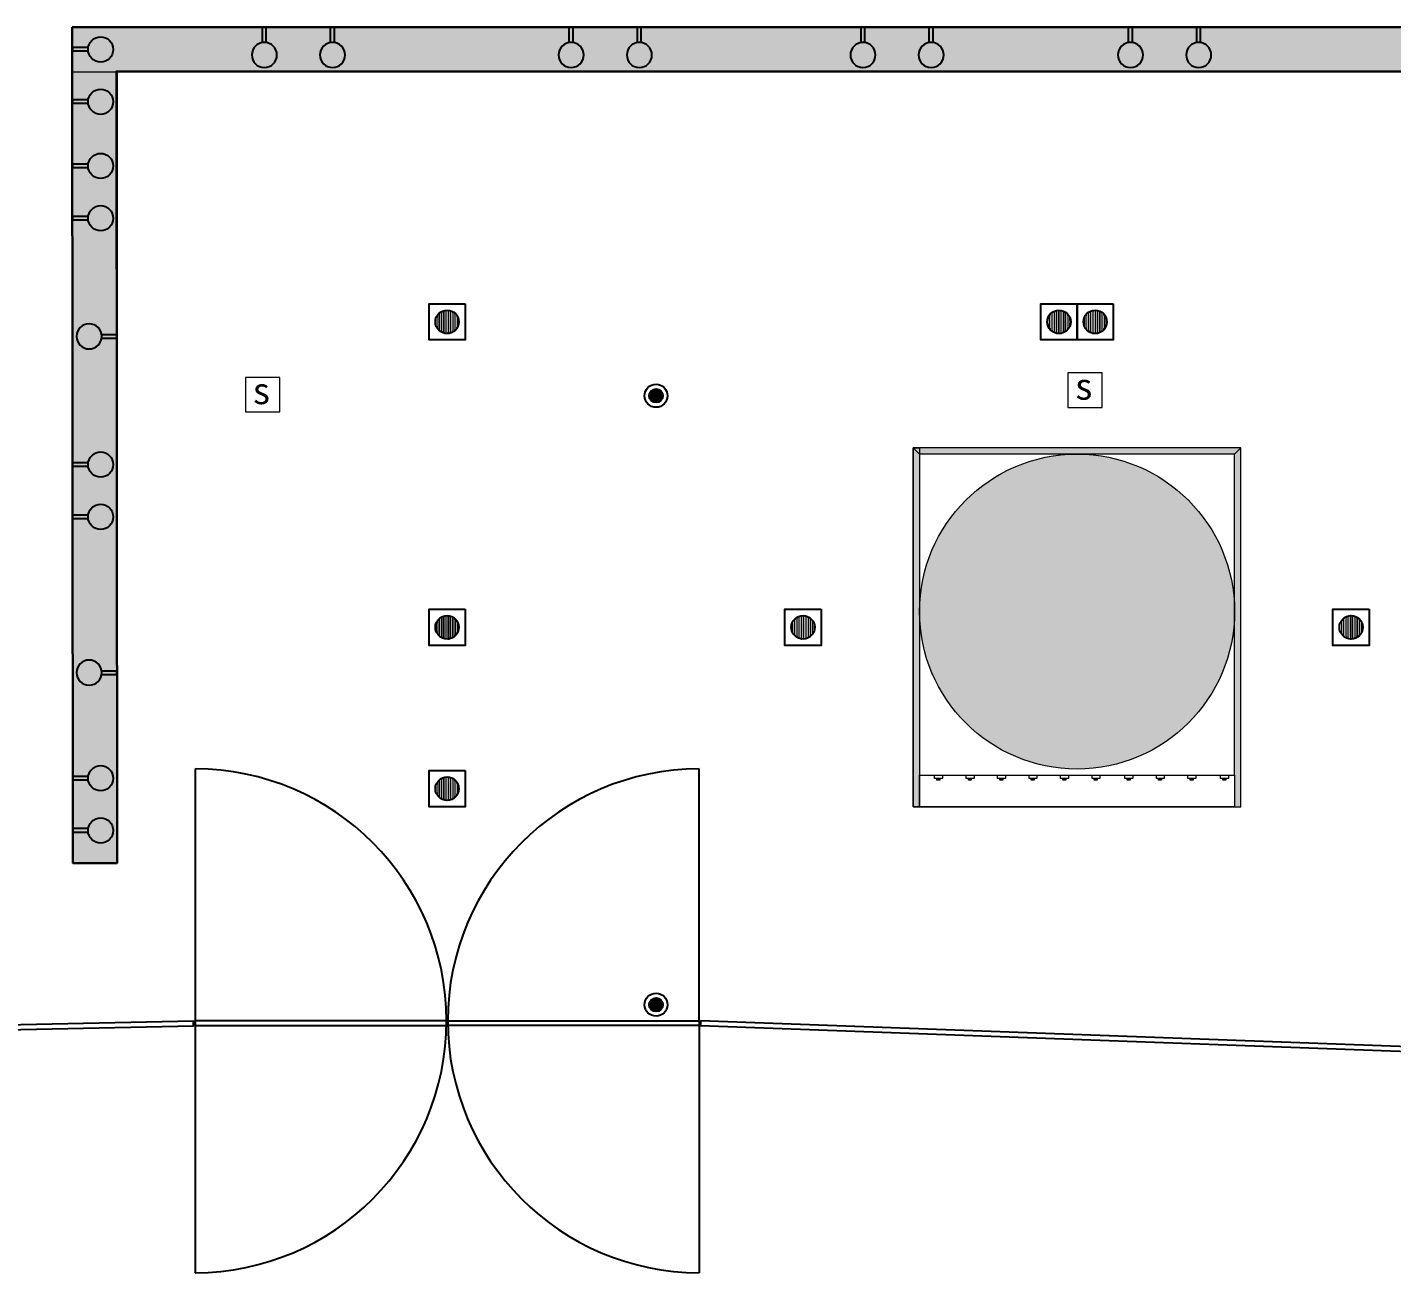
# Model space of a CAD drawing. Header units: millimetres. Extents: x 346472 to 732256, y -34068 to -15883.
# Drawn here: x 662119 to 666451, y -28971 to -25016 of the extents above; entities that cross this region are included whole.
import ezdxf

# ---------------------------------------------------------------- set-up
doc = ezdxf.new("R2010")
doc.units = ezdxf.units.MM
doc.header["$LTSCALE"] = 7
doc.layers.get('0').update_dxf_attribs({"lineweight": 0})
for name, color, linetype in [('1', 1, 'Continuous'), ('1建筑平面', 7, 'Continuous'), ('LD_light', 253, 'Continuous'), ('walls', 7, 'Continuous'), ('消防', 5, 'Continuous')]:
    doc.layers.add(name, color=color, linetype=linetype)
for name, color, linetype, lineweight in [('LIGHTING LAY OUT', 1, 'Continuous', 18), ('QUOTE', 251, 'Continuous', 5), ('文字', 6, 'Continuous', 5)]:
    doc.layers.add(name, color=color, linetype=linetype, lineweight=lineweight)
doc.styles.add('图签-仿宋', font='')
doc.styles.get('图签-仿宋').set_extended_font_data('FangSong_GB2312')

# ---------------------------------------------------------------- blocks, each defined once
blk = doc.blocks.new('Single Rec_1')
at = {"layer": 'LD_light'}
h = blk.add_hatch(dxfattribs=at)
h.set_pattern_fill('DOTS', color=1, scale=10, style=0)
h.set_pattern_definition([(0, (-51.6286, 0), (0.3125, 0.625), [0, -0.625])])
h.paths.add_polyline_path([(10111.94, -501.53, 1), (10103.73, -501.53, 1)])
at = {"layer": 'LD_light', "color": 1}
blk.add_lwpolyline([(10101.49, -495.18), (10114.19, -495.18), (10114.19, -507.88), (10101.49, -507.88)], close=True, dxfattribs=at)
blk.add_circle((10107.84, -501.53), 4.11, dxfattribs=at)
blk = doc.blocks.new('VIVO-M_F')
at = {"layer": 'LD_light', "color": 1}
for p, q in [((10141.08, -318.12), (10141.08, -312.06)), ((10141.08, -312.06), (10142.58, -312.06)), ((10142.58, -318.12), (10142.58, -312.06))]:
    blk.add_line(p, q, dxfattribs=at)
blk.add_circle((10141.83, -323.06), 5, dxfattribs=at)
blk = doc.blocks.new('A$C1A5804E3')
at = {"color": 5, "ltscale": 2}
blk.add_lwpolyline([(-699236, -432956), (-698936, -432956), (-698936, -432656), (-699236, -432656)], close=True, dxfattribs=at)
at = {"color": 5, "ltscale": 2, "style": '图签-仿宋'}
blk.add_text('s', height=232, dxfattribs=at).set_placement((-699174, -432889))

msp = doc.modelspace()

# ---------------------------------------------------------------- hatches: boundary and pattern name
at = {"layer": 'QUOTE', "lineweight": 5}
h = msp.add_hatch(color=3, dxfattribs=at)
h.dxf.hatch_style = 1
h.set_gradient(color1=(63, 255, 0), color2=(0, 255, 0), tint=1)
h.paths.add_polyline_path([(662262.4, -25016.1), (668644.8, -25016.1), (668644.4, -25157.9), (662262.4, -25157.9)])
h = msp.add_hatch(color=3, dxfattribs=at)
h.dxf.hatch_style = 1
h.set_gradient(color1=(63, 255, 0), color2=(0, 255, 0), tint=1)
h.paths.add_polyline_path([(662262.5, -25158.1), (662404.4, -25158.1), (662404.4, -27670.3), (662262.5, -27670.3)])
at = {"layer": 'walls', "lineweight": 5}
h = msp.add_hatch(color=0, dxfattribs=at)
h.dxf.hatch_style = 1
h.paths.add_polyline_path([(665452.4, -26351.6), (664932.4, -26351.6), (664952.4, -26371.6), (665452.4, -26371.6)])
h.paths.add_polyline_path([(665972.4, -26351.6), (665452.4, -26351.6), (665452.4, -26371.6), (665952.4, -26371.6)])
h = msp.add_hatch(color=0, dxfattribs=at)
h.dxf.hatch_style = 1
h.paths.add_polyline_path([(664952.4, -26371.6), (664932.4, -26351.6), (664932.4, -27491.6), (664952.4, -27491.6)])
h = msp.add_hatch(color=8, dxfattribs=at)
h.dxf.hatch_style = 1
h.paths.add_polyline_path([(665452.4, -26351.6), (664932.4, -26351.6), (664952.4, -26371.6), (665452.4, -26371.6)])
h.paths.add_polyline_path([(665972.4, -26351.6), (665452.4, -26351.6), (665452.4, -26371.6), (665952.4, -26371.6)])
h = msp.add_hatch(color=8, dxfattribs=at)
h.dxf.hatch_style = 1
h.paths.add_polyline_path([(664952.4, -26371.6), (664932.4, -26351.6), (664932.4, -27491.6), (664952.4, -27491.6)])
h = msp.add_hatch(color=0, dxfattribs=at)
h.dxf.hatch_style = 1
h.paths.add_polyline_path([(665452.4, -26371.6), (665452.4, -27371.6, 0.414214), (665952.4, -26871.6, 0.414214)])
h.paths.add_polyline_path([(665452.4, -26371.6, 0.414214), (664952.4, -26871.6, 0.414214), (665452.4, -27371.6)])
h = msp.add_hatch(color=8, dxfattribs=at)
h.dxf.hatch_style = 1
h.paths.add_polyline_path([(665452.4, -26371.6), (665452.4, -27371.6, 0.414214), (665952.4, -26871.6, 0.414214)])
h.paths.add_polyline_path([(665452.4, -26371.6, 0.414214), (664952.4, -26871.6, 0.414214), (665452.4, -27371.6)])
h = msp.add_hatch(color=0, dxfattribs=at)
h.dxf.hatch_style = 1
h.paths.add_polyline_path([(665952.4, -26371.6), (665972.4, -26351.6), (665972.4, -27491.6), (665952.4, -27491.6)])
h = msp.add_hatch(color=8, dxfattribs=at)
h.dxf.hatch_style = 1
h.paths.add_polyline_path([(665952.4, -26371.6), (665972.4, -26351.6), (665972.4, -27491.6), (665952.4, -27491.6)])
at = {"layer": '消防', "ltscale": 2}
for points in [[(664137.4, -26186.3, 1), (664093.7, -26186.3, 1)], [(664137.4, -28120.2, 1), (664093.7, -28120.2, 1)]]:
    msp.add_hatch(color=5, dxfattribs=at).paths.add_polyline_path(points)

# ---------------------------------------------------------------- linework, layer by layer
at = {"layer": '1', "color": 0, "lineweight": 5}
msp.add_circle((665452.4, -26871.6, 0.2), 500, dxfattribs=at)
at = {"layer": '1', "color": 8, "lineweight": 5}
msp.add_circle((665452.4, -26871.6, 0.2), 500, dxfattribs=at)
at = {"layer": '1建筑平面', "color": 8}
for p, q in [((662652.4, -27371.2, 0.2), (662652.4, -28971.2, 0.2)), ((664252.4, -28171.2, 0.2), (664252.4, -27371.2, 0.2)), ((664252.4, -28186.2, 0.2), (664252.4, -28971.2, 0.2))]:
    msp.add_line(p, q, dxfattribs=at)
at = {"layer": '1建筑平面', "color": 8, "elevation": 0.2}
for points in [[(661300.1, -28200.9), (661300.1, -28215.9), (662647.5, -28187), (662647.5, -28172)], [(662652.4, -28171.2), (662652.4, -28186.2), (663450.4, -28186.2), (663450.4, -28171.2)], [(664252.4, -28171.2), (664252.4, -28186.2), (663454.4, -28186.2), (663454.4, -28171.2)], [(664256.4, -28171.2), (664256.4, -28186.2), (666649.7, -28274.2), (666649.7, -28259.2)]]:
    msp.add_lwpolyline(points, close=True, dxfattribs=at)
at = {"layer": '1建筑平面', "color": 8}
for centre, start, end in [((662650.4, -28171.2, 0.2), 270.1409, 89.8591), ((664254.4, -28171.2, 0.2), 90.1409, 269.8591)]:
    msp.add_arc(centre, 800, start, end, dxfattribs=at)
at = {"layer": 'LIGHTING LAY OUT', "color": 8, "lineweight": 30, "elevation": 0}
msp.add_lwpolyline([(662262.4, -25016.1), (668642.4, -25016.1), (668644.4, -27695.5), (668504.4, -27695.5), (668502.4, -25156.1), (662402.4, -25156.1), (662404.4, -27670.3), (662264.4, -27670.3), (662262.4, -25016.1)], dxfattribs=at)
at = {"layer": 'LIGHTING LAY OUT', "elevation": 0.2}
for points in [[(664999.9, -27391.6), (665025.2, -27391.6), (665025.2, -27401.8), (664999.9, -27401.8)], [(665007.2, -27401.8), (665016.7, -27401.8), (665016.7, -27407.3), (665007.2, -27407.3)], [(665099.9, -27391.6), (665125.2, -27391.6), (665125.2, -27401.8), (665099.9, -27401.8)], [(665107.2, -27401.8), (665116.7, -27401.8), (665116.7, -27407.3), (665107.2, -27407.3)], [(665199.9, -27391.6), (665225.2, -27391.6), (665225.2, -27401.8), (665199.9, -27401.8)], [(665207.2, -27401.8), (665216.7, -27401.8), (665216.7, -27407.3), (665207.2, -27407.3)], [(665299.9, -27391.6), (665325.2, -27391.6), (665325.2, -27401.8), (665299.9, -27401.8)], [(665307.2, -27401.8), (665316.7, -27401.8), (665316.7, -27407.3), (665307.2, -27407.3)], [(665399.9, -27391.6), (665425.2, -27391.6), (665425.2, -27401.8), (665399.9, -27401.8)], [(665407.2, -27401.8), (665416.7, -27401.8), (665416.7, -27407.3), (665407.2, -27407.3)], [(665499.9, -27391.6), (665525.2, -27391.6), (665525.2, -27401.8), (665499.9, -27401.8)], [(665507.2, -27401.8), (665516.7, -27401.8), (665516.7, -27407.3), (665507.2, -27407.3)], [(665604.1, -27391.6), (665629.4, -27391.6), (665629.4, -27401.8), (665604.1, -27401.8)], [(665611.4, -27401.8), (665620.9, -27401.8), (665620.9, -27407.3), (665611.4, -27407.3)], [(665704.1, -27391.6), (665729.4, -27391.6), (665729.4, -27401.8), (665704.1, -27401.8)], [(665711.4, -27401.8), (665720.9, -27401.8), (665720.9, -27407.3), (665711.4, -27407.3)], [(665804.1, -27391.6), (665829.4, -27391.6), (665829.4, -27401.8), (665804.1, -27401.8)], [(665811.4, -27401.8), (665820.9, -27401.8), (665820.9, -27407.3), (665811.4, -27407.3)], [(665908.3, -27391.6), (665933.7, -27391.6), (665933.7, -27401.8), (665908.3, -27401.8)], [(665915.6, -27401.8), (665925.1, -27401.8), (665925.1, -27407.3), (665915.6, -27407.3)]]:
    msp.add_lwpolyline(points, close=True, dxfattribs=at)
at = {"layer": 'LIGHTING LAY OUT', "color": 8, "elevation": 0.2}
for points in [[(664999.9, -27391.6), (665025.2, -27391.6), (665025.2, -27401.8), (664999.9, -27401.8)], [(665007.2, -27401.8), (665016.7, -27401.8), (665016.7, -27407.3), (665007.2, -27407.3)], [(665099.9, -27391.6), (665125.2, -27391.6), (665125.2, -27401.8), (665099.9, -27401.8)], [(665107.2, -27401.8), (665116.7, -27401.8), (665116.7, -27407.3), (665107.2, -27407.3)], [(665199.9, -27391.6), (665225.2, -27391.6), (665225.2, -27401.8), (665199.9, -27401.8)], [(665207.2, -27401.8), (665216.7, -27401.8), (665216.7, -27407.3), (665207.2, -27407.3)], [(665299.9, -27391.6), (665325.2, -27391.6), (665325.2, -27401.8), (665299.9, -27401.8)], [(665307.2, -27401.8), (665316.7, -27401.8), (665316.7, -27407.3), (665307.2, -27407.3)], [(665399.9, -27391.6), (665425.2, -27391.6), (665425.2, -27401.8), (665399.9, -27401.8)], [(665407.2, -27401.8), (665416.7, -27401.8), (665416.7, -27407.3), (665407.2, -27407.3)], [(665499.9, -27391.6), (665525.2, -27391.6), (665525.2, -27401.8), (665499.9, -27401.8)], [(665507.2, -27401.8), (665516.7, -27401.8), (665516.7, -27407.3), (665507.2, -27407.3)], [(665604.1, -27391.6), (665629.4, -27391.6), (665629.4, -27401.8), (665604.1, -27401.8)], [(665611.4, -27401.8), (665620.9, -27401.8), (665620.9, -27407.3), (665611.4, -27407.3)], [(665704.1, -27391.6), (665729.4, -27391.6), (665729.4, -27401.8), (665704.1, -27401.8)], [(665711.4, -27401.8), (665720.9, -27401.8), (665720.9, -27407.3), (665711.4, -27407.3)], [(665804.1, -27391.6), (665829.4, -27391.6), (665829.4, -27401.8), (665804.1, -27401.8)], [(665811.4, -27401.8), (665820.9, -27401.8), (665820.9, -27407.3), (665811.4, -27407.3)], [(665908.3, -27391.6), (665933.7, -27391.6), (665933.7, -27401.8), (665908.3, -27401.8)], [(665915.6, -27401.8), (665925.1, -27401.8), (665925.1, -27407.3), (665915.6, -27407.3)]]:
    msp.add_lwpolyline(points, close=True, dxfattribs=at)
at = {"layer": 'QUOTE', "color": 10, "lineweight": 5}
for p, q in [((662262.4, -25016.1, 0), (668644.8, -25016.1, 0)), ((662262.5, -27670.3, 0), (662262.4, -25016.1, 0)), ((668500.2, -25157.9, 0), (662404.4, -25158.1, 0)), ((662404.4, -25158.1, 0), (662404.4, -27670.3, 0)), ((662404.4, -27670.3, 0), (662262.5, -27670.3, 0))]:
    msp.add_line(p, q, dxfattribs=at)
at = {"layer": 'QUOTE', "color": 10, "lineweight": 5, "elevation": 0}
msp.add_lwpolyline([(662262.5, -25158.1), (662404.4, -25158.1), (662404.4, -27670.3), (662262.5, -27670.3)], close=True, dxfattribs=at)
at = {"layer": 'walls', "color": 0, "lineweight": 5}
for p, q in [((665972.4, -26351.6, 0.2), (664932.4, -26351.6, 0.2)), ((664932.4, -26351.6, 0.2), (664932.4, -27491.6, 0.2)), ((664932.4, -26351.6, 0.2), (664952.4, -26371.6, 0.2)), ((664932.4, -26351.6, 0.2), (664952.4, -26351.6, 0.2)), ((664932.4, -27491.6, 0.2), (664932.4, -26351.6, 0.2)), ((664952.4, -26351.6, 0.2), (664952.4, -27491.6, 0.2)), ((665952.4, -26371.6, 0.2), (664952.4, -26371.6, 0.2)), ((664952.4, -26371.6, 0.2), (664952.4, -27391.6, 0.2)), ((665952.4, -26371.6, 0.2), (665972.4, -26351.6, 0.2)), ((665952.4, -27391.6, 0.2), (665952.4, -26371.6, 0.2)), ((665972.4, -27491.6, 0.2), (665972.4, -26351.6, 0.2)), ((664952.4, -27391.6, 0.2), (665952.4, -27391.6, 0.2)), ((664952.4, -27391.6, 0.2), (665952.4, -27391.6, 0.2)), ((664952.4, -27491.6, 0.2), (664952.4, -27391.6, 0.2)), ((665952.4, -27391.6, 0.2), (665952.4, -27491.6, 0.2)), ((664932.4, -27491.6, 0.2), (665972.4, -27491.6, 0.2)), ((664952.4, -27491.6, 0.2), (664932.4, -27491.6, 0.2)), ((665952.4, -27491.6, 0.2), (664952.4, -27491.6, 0.2))]:
    msp.add_line(p, q, dxfattribs=at)
at = {"layer": 'walls', "color": 8, "lineweight": 5}
for p, q in [((665972.4, -26351.6, 0.2), (664932.4, -26351.6, 0.2)), ((664932.4, -26351.6, 0.2), (664932.4, -27491.6, 0.2)), ((664932.4, -26351.6, 0.2), (664952.4, -26371.6, 0.2)), ((664932.4, -26351.6, 0.2), (664952.4, -26351.6, 0.2)), ((664932.4, -27491.6, 0.2), (664932.4, -26351.6, 0.2)), ((664952.4, -26351.6, 0.2), (664952.4, -27491.6, 0.2)), ((665952.4, -26371.6, 0.2), (664952.4, -26371.6, 0.2)), ((664952.4, -26371.6, 0.2), (664952.4, -27391.6, 0.2)), ((665952.4, -26371.6, 0.2), (665972.4, -26351.6, 0.2)), ((665952.4, -27391.6, 0.2), (665952.4, -26371.6, 0.2)), ((665972.4, -27491.6, 0.2), (665972.4, -26351.6, 0.2)), ((664952.4, -27391.6, 0.2), (665952.4, -27391.6, 0.2)), ((664952.4, -27391.6, 0.2), (665952.4, -27391.6, 0.2)), ((664952.4, -27491.6, 0.2), (664952.4, -27391.6, 0.2)), ((665952.4, -27391.6, 0.2), (665952.4, -27491.6, 0.2)), ((664932.4, -27491.6, 0.2), (665972.4, -27491.6, 0.2)), ((664952.4, -27491.6, 0.2), (664932.4, -27491.6, 0.2)), ((665952.4, -27491.6, 0.2), (664952.4, -27491.6, 0.2))]:
    msp.add_line(p, q, dxfattribs=at)
at = {"layer": '消防', "color": 5, "ltscale": 2}
for centre, radius in [((664115.6, -26186.3, 0.2), 36.5), ((664115.6, -26186.3, 0.2), 21.9), ((664115.6, -28120.2, 0.2), 36.5), ((664115.6, -28120.2, 0.2), 21.9)]:
    msp.add_circle(centre, radius, dxfattribs=at)

# ---------------------------------------------------------------- block references
at = {"layer": 'LIGHTING LAY OUT'}
for name, p, xscale, yscale, zscale, rotation in [('VIVO-M_F', (744006.7, -22519.5, 0), -8, 8, 8, 7.465626764791011e-05), ('VIVO-M_F', (744223.2, -22519.5, 0), -8, 8, 8, 7.465626764791011e-05), ('Single Rec_1', (667993.8, 65576.1, 0.2), 9.055118110259047, 9.055118110259047, 9.055118110259047, 270), ('Single Rec_1', (669936.3, 65576.1, 0.2), 9.055118110259047, 9.055118110259047, 9.055118110259047, 270), ('Single Rec_1', (670051.3, 65576.1, 0.2), 9.055118110259047, 9.055118110259047, 9.055118110259047, 270), ('Single Rec_1', (667993.8, 64606.1, 0.2), 9.055118110259047, 9.055118110259047, 9.055118110259047, 270), ('Single Rec_1', (669123.8, 64606.1, 0.2), 9.055118110259047, 9.055118110259047, 9.055118110259047, 270), ('Single Rec_1', (670863.8, 64606.1, 0.2), 9.055118110259047, 9.055118110259047, 9.055118110259047, 270), ('Single Rec_1', (667993.8, 64093.6, 0.2), 9.055118110259047, 9.055118110259047, 9.055118110259047, 270)]:
    msp.add_blockref(name, p, dxfattribs=dict(at, xscale=xscale, yscale=yscale, zscale=zscale, rotation=rotation))
at = {"layer": 'LIGHTING LAY OUT', "color": 8}
for name, p, xscale, yscale, zscale, rotation in [('VIVO-M_F', (744006.7, -22519.5, 0), -8, 8, 8, 7.465626764791011e-05), ('VIVO-M_F', (744223.2, -22519.5, 0), -8, 8, 8, 7.465626764791011e-05), ('VIVO-M_F', (744980.7, -22519.5, 0), -8, 8, 8, 7.465626764791011e-05), ('VIVO-M_F', (745197.3, -22519.5, 0), -8, 8, 8, 7.465626764791011e-05), ('VIVO-M_F', (745907.3, -22519.5, 0), -8, 8, 8, 7.465626764791011e-05), ('VIVO-M_F', (746123.8, -22519.5, 0), -8, 8, 8, 7.465626764791011e-05), ('VIVO-M_F', (746756.6, -22519.5, 0), -8, 8, 8, 7.465626764791011e-05), ('VIVO-M_F', (746973.2, -22519.5, 0), -8, 8, 8, 7.465626764791011e-05), ('VIVO-M_F', (659767.7, -106221.1, 0), 8, 8, 8, 89.99992534373229), ('VIVO-M_F', (659767.7, -106387.2, 0), 8, 8, 8, 89.99992534373229), ('VIVO-M_F', (659767.7, -106591.1, 0), 8, 8, 8, 89.99992534373229), ('VIVO-M_F', (659767.7, -106757.2, 0), 8, 8, 8, 89.99992534373229), ('Single Rec_1', (667993.8, 65576.1, 0.2), 9.055118110259047, 9.055118110259047, 9.055118110259047, 270), ('Single Rec_1', (669936.3, 65576.1, 0.2), 9.055118110259047, 9.055118110259047, 9.055118110259047, 270), ('Single Rec_1', (670051.3, 65576.1, 0.2), 9.055118110259047, 9.055118110259047, 9.055118110259047, 270), ('VIVO-M_F', (665103.4, -107125.5, 0), -8, 7.999999999999999, 8, 270.1435220144693), ('VIVO-M_F', (659767.7, -107539.5, 0), 8, 8, 8, 89.99992534373229), ('VIVO-M_F', (659767.7, -107705.6, 0), 8, 8, 8, 89.99992534373229), ('Single Rec_1', (667993.8, 64606.1, 0.2), 9.055118110259047, 9.055118110259047, 9.055118110259047, 270), ('Single Rec_1', (669123.8, 64606.1, 0.2), 9.055118110259047, 9.055118110259047, 9.055118110259047, 270), ('Single Rec_1', (670863.8, 64606.1, 0.2), 9.055118110259047, 9.055118110259047, 9.055118110259047, 270), ('VIVO-M_F', (665103.4, -108193.5, 0), -8, 7.999999999999999, 8, 270.1435220144693), ('VIVO-M_F', (659767.7, -108535.6, 0), 8, 8, 8, 89.99992534373229), ('Single Rec_1', (667993.8, 64093.6, 0.2), 9.055118110259047, 9.055118110259047, 9.055118110259047, 270), ('VIVO-M_F', (659767.7, -108701.7, 0), 8, 8, 8, 89.99992534373229)]:
    msp.add_blockref(name, p, dxfattribs=dict(at, xscale=xscale, yscale=yscale, zscale=zscale, rotation=rotation))
at = {"layer": '文字', "color": 6, "ltscale": 2, "xscale": 0.3645, "yscale": 0.3645, "zscale": 0.3645}
for p in [(920294.4, 131589.3, 0.2), (917683.3, 131575.2, 0.2)]:
    msp.add_blockref('A$C1A5804E3', p, dxfattribs=at)

doc.saveas('drawing.dxf')
